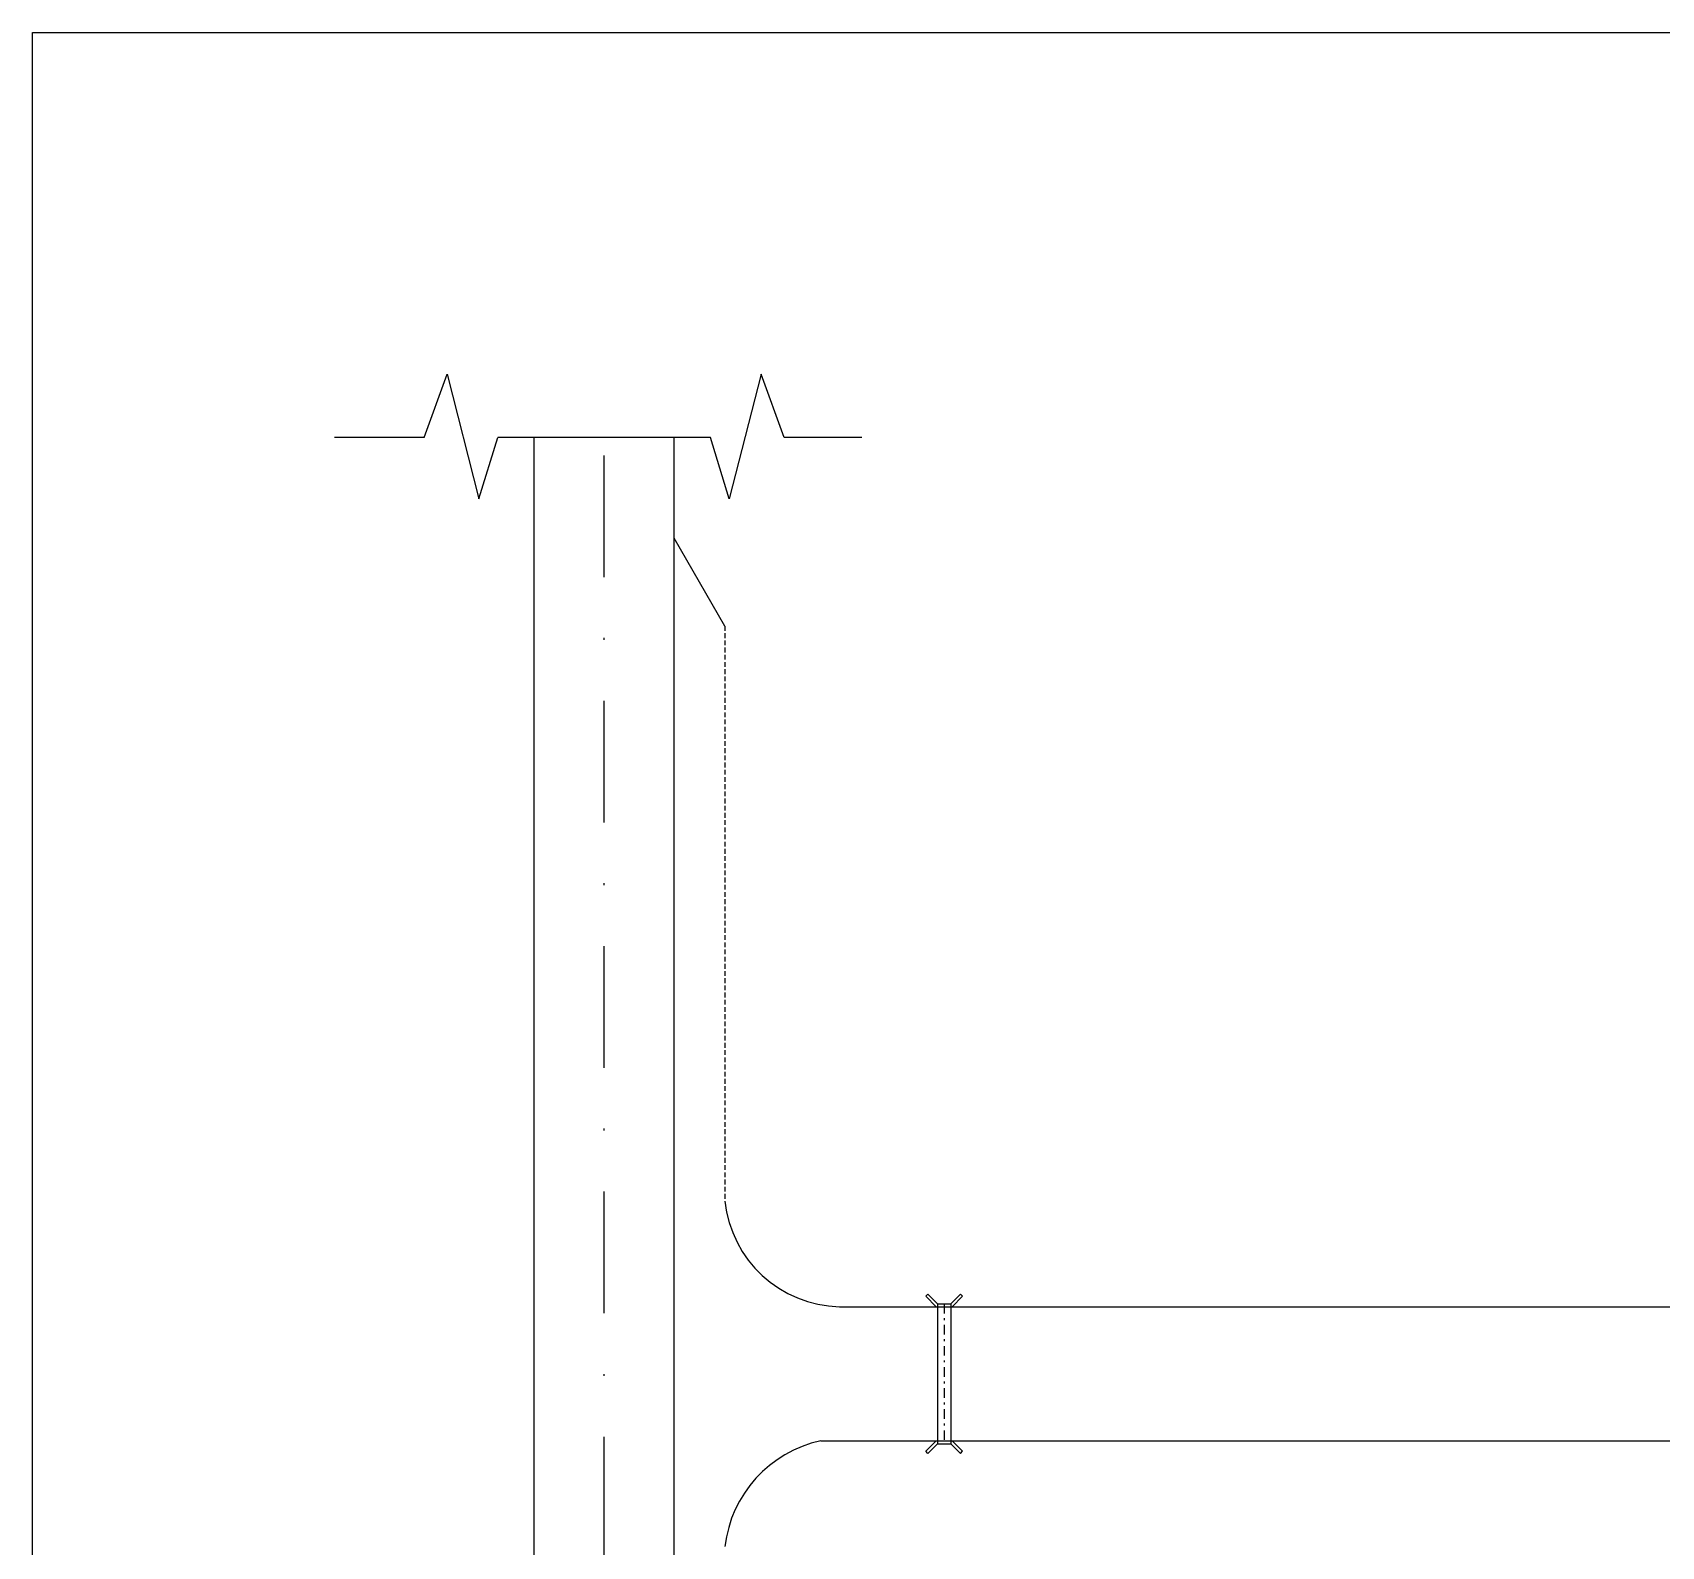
# Model space of a CAD drawing. Header units: millimetres. Extents: x 28448 to 57563, y -116865 to -58388.
# Drawn here: x 28447.9 to 28532.9, y -58467 to -58388 of the extents above; entities that cross this region are included whole.
import ezdxf

# ---------------------------------------------------------------- set-up
doc = ezdxf.new("R2010")
doc.units = ezdxf.units.MM
for name, pattern in [('DASHDOT', [1, 0.5, -0.25, 0, -0.25]), ('RAYITAS', [0.375, 0.25, -0.125]), ('TRAZO_Y_PUNTO2', [12.7, 6.35, -3.175, 0, -3.175])]:
    doc.linetypes.add(name, pattern=pattern)
doc.layers.add('Proyecto de Pavimento', color=4, linetype='Continuous')
doc.layers.add('VENTANA', color=7, linetype='Continuous')

msp = doc.modelspace()

# ---------------------------------------------------------------- linework, layer by layer
at = {"layer": 'Proyecto de Pavimento'}
for p, q in [((28490.0178, -58454.5169), (28537.354, -58454.5156)), ((28489.0425, -58461.5171), (28537.3525, -58461.5158))]:
    msp.add_line(p, q, dxfattribs=at)
for points in [[(28468.3668, -58409.1657), (28469.5644, -58405.8578), (28471.22, -58412.3673), (28472.2064, -58409.1657)], [(28487.129, -58409.1657), (28485.9309, -58405.8574), (28484.2757, -58412.3669), (28483.2892, -58409.1654)], [(28468.3668, -58409.1657), (28463.6818, -58409.1657)], [(28483.2893, -58409.1657), (28472.2064, -58409.1657)], [(28474.0996, -58506.0531), (28474.097, -58409.1657)], [(28481.3996, -58506.0528), (28481.397, -58409.1657)], [(28491.1929, -58409.1657), (28487.129, -58409.1657)], [(28484.0493, -58419.0081), (28481.3995, -58414.4186)], [(28494.6294, -58453.867), (28494.5233, -58453.973)], [(28495.0673, -58454.517), (28494.5233, -58453.973)], [(28495.1294, -58454.367), (28494.6294, -58453.867)], [(28495.8294, -58454.3669), (28496.3295, -58453.8669)], [(28495.8916, -58454.5169), (28496.4355, -58453.973)], [(28496.3295, -58453.8669), (28496.4355, -58453.973)], [(28495.1294, -58454.367), (28495.8294, -58454.3669)], [(28495.1294, -58454.367), (28495.8294, -58454.3669)], [(28495.1294, -58454.367), (28495.1296, -58461.667)], [(28495.8294, -58454.3669), (28495.8296, -58461.6669)], [(28495.0675, -58461.5169), (28494.5235, -58462.0608)], [(28495.1296, -58461.6669), (28494.6296, -58462.1669)], [(28495.1296, -58461.6669), (28495.8296, -58461.6669)], [(28495.8296, -58461.6669), (28496.3297, -58462.167)], [(28495.8918, -58461.5169), (28496.4357, -58462.0609)], [(28494.6296, -58462.1669), (28494.5235, -58462.0608)], [(28496.3297, -58462.167), (28496.4357, -58462.0609)]]:
    msp.add_lwpolyline(points, dxfattribs=at)
at = {"layer": 'Proyecto de Pavimento', "linetype": 'TRAZO_Y_PUNTO2'}
msp.add_lwpolyline([(28477.7496, -58506.0529), (28477.747, -58409.1657)], dxfattribs=at)
at = {"layer": 'Proyecto de Pavimento', "linetype": 'RAYITAS'}
msp.add_lwpolyline([(28484.0493, -58419.0081), (28484.0485, -58449.0081)], dxfattribs=at)
at = {"layer": 'Proyecto de Pavimento', "linetype": 'DASHDOT'}
msp.add_lwpolyline([(28495.4794, -58454.367), (28495.4796, -58461.667)], dxfattribs=at)
at = {"layer": 'Proyecto de Pavimento'}
for centre, radius, start, end in [((28490.1603, -58448.3739, -499.7933), 6.1447, 185.92426, 268.670568), ((28490.3787, -58467.7469, -499.7933), 6.3714, 102.106041, 173.483172)]:
    msp.add_arc(centre, radius, start, end, dxfattribs=at)
at = {"layer": 'VENTANA'}
msp.add_lwpolyline([(28447.9407, -58388.0438), (28917.7718, -58388.0438), (28917.7718, -58572.2975), (28447.9407, -58572.2975)], close=True, dxfattribs=at)

doc.saveas('drawing.dxf')
